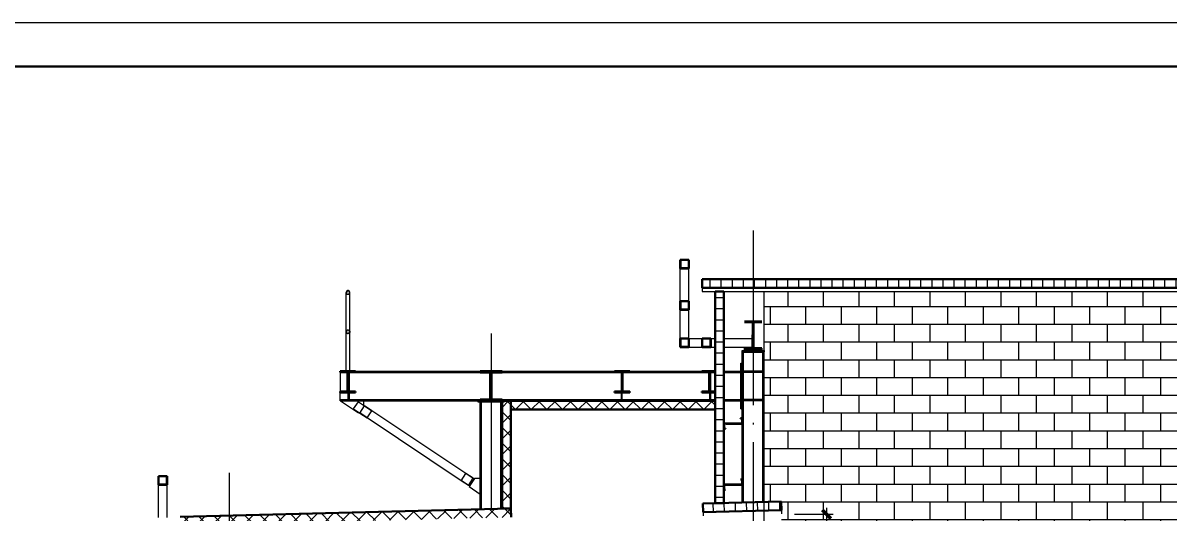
# Model space of a CAD drawing. Extents: x -965262 to 1142518, y -357520 to 71675.
# Drawn here: x 854056 to 867181, y -186296 to -180688 of the extents above; entities that cross this region are included whole.
import ezdxf

# ---------------------------------------------------------------- set-up
doc = ezdxf.new("R2010")
doc.units = 0
doc.header["$LTSCALE"] = 10
doc.linetypes.add('DOTE', pattern=[2.4200000000000004, 2, -0.2, 0.02, -0.2])
doc.layers.get('0').update_dxf_attribs({"linetype": 'CONTINUOUS', "lineweight": 30})
doc.layers.get('Defpoints').update_dxf_attribs({"linetype": 'CONTINUOUS'})
doc.layers.add('DOTE', color=7, linetype='DOTE', lineweight=9)
doc.styles.add('ГОСТ 2м', font='isocpeur.ttf', dxfattribs={"width": 0.8, "height": 250})
doc.dimstyles.new('ГОСТ 2м', dxfattribs={"dimtxt": 250, "dimasz": 100, "dimexe": 75, "dimexo": 150, "dimgap": 62.5, "dimtad": 1, "dimdec": 0, "dimtxsty": 'ГОСТ 2м', "dimblk": 'ARCHTICK', "dimcen": 150, "dimdle": 75, "dimclrd": 256, "dimclre": 256, "dimclrt": 256, "dimadec": 0, "dimazin": 0, "dimtfac": 1, "dimtdec": 0, "dimtmove": 0, "dimatfit": 3, "dimldrblk": 'OBLIQUE', "dimfxl": 1, "dimlwd": 15, "dimlwe": 15, "dimarcsym": 0})
pattern_1 = [(135, (804109.610140237, -176940.2286727696), (-89.80256121069154, -89.80256121069152), []), (225, (804109.610140237, -176940.2286727696), (89.80256121069152, -89.80256121069154), [])]

# ---------------------------------------------------------------- blocks, each defined once
blk = doc.blocks.new('102')
for p, q in [((305320.1867945641, 154567.6231033105), (305320.1867945641, 154667.6231033105)), ((305320.1867945641, 154667.6231033105), (305420.1867945641, 154667.6231033105)), ((305417.8867945643, 154665.3231033104), (305322.4867945642, 154665.3231033104)), ((305322.4867945642, 154665.3231033104), (305322.4867945642, 154569.9231033105)), ((305417.8867945643, 154569.9231033105), (305417.8867945643, 154665.3231033104)), ((305420.1867945641, 154567.6231033105), (305420.1867945641, 154667.6231033105)), ((305420.1867945641, 154567.6231033105), (305320.1867945641, 154567.6231033105)), ((305322.4867945642, 154569.9231033105), (305417.8867945643, 154569.9231033105)), ((305320.1867945641, 154094.6231033105), (305320.1867945641, 154194.6231033105)), ((305320.1867945641, 154194.6231033105), (305420.1867945641, 154194.6231033105)), ((305420.1867945641, 154094.6231033105), (305320.1867945641, 154094.6231033105)), ((305417.8867945643, 154192.3231033104), (305322.4867945642, 154192.3231033104)), ((305322.4867945642, 154192.3231033104), (305322.4867945642, 154096.9231033105)), ((305322.4867945642, 154096.9231033105), (305417.8867945643, 154096.9231033105)), ((305417.8867945643, 154096.9231033105), (305417.8867945643, 154192.3231033104)), ((305420.1867945641, 154094.6231033105), (305420.1867945641, 154194.6231033105)), ((306252.6883879518, 153959.8500351699), (306057.6883879518, 153959.8500351699)), ((306057.6883879518, 153953.8481667747), (306252.6883879518, 153953.8481667747)), ((306152.9383879518, 153953.8481667598), (306152.9383879518, 153653.7547469999)), ((306157.4383879518, 153953.8481667598), (306152.9383879518, 153953.8481667598)), ((306157.4383879518, 153653.7547469999), (306157.4383879518, 153953.8481667598)), ((305320.1867945641, 153667.6231033105), (305320.1867945641, 153767.6231033105)), ((305320.1867945641, 153767.6231033105), (305420.1867945641, 153767.6231033105)), ((305417.8867945643, 153765.3231033104), (305322.4867945642, 153765.3231033104)), ((305322.4867945642, 153765.3231033104), (305322.4867945642, 153669.9231033105)), ((305417.8867945643, 153669.9231033105), (305417.8867945643, 153765.3231033104)), ((305420.1867945641, 153767.6231033105), (305420.1867945641, 153667.6231033105)), ((305570.1867945641, 153667.6231033105), (305570.1867945641, 153767.6231033105)), ((305570.1867945641, 153767.6231033105), (305670.1867945641, 153767.6231033105)), ((305667.8867945643, 153765.3231033104), (305572.4867945642, 153765.3231033104)), ((305572.4867945642, 153765.3231033104), (305572.4867945642, 153669.9231033105)), ((305667.8867945643, 153669.9231033105), (305667.8867945643, 153765.3231033104)), ((305670.1867945641, 153767.6231033105), (305670.1867945641, 153667.6231033105)), ((305320.1867945641, 153667.6231033105), (305420.1867945641, 153667.6231033105)), ((305322.4867945642, 153669.9231033105), (305417.8867945643, 153669.9231033105)), ((305570.1867945641, 153667.6231033105), (305670.1867945641, 153667.6231033105)), ((305572.4867945642, 153669.9231033105), (305667.8867945643, 153669.9231033105)), ((306057.6883879518, 153653.7395564859), (306252.6883879518, 153653.7395564859)), ((306057.6883879518, 153645.737065712), (306252.6883879518, 153645.737065712)), ((306152.9383879518, 153653.7547469999), (306157.4383879518, 153653.7547469999)), ((301427.6883879518, 153381.6187667088), (301427.6883879518, 153392.6187667088)), ((301427.6883879518, 153392.6187667088), (301602.6883879518, 153392.6187667088)), ((301511.6883879518, 153381.6187667088), (301427.6883879518, 153381.6187667088)), ((301511.6883879518, 153159.6187667088), (301511.6883879518, 153381.6187667088)), ((301602.6883879518, 153381.6187667088), (301518.6883879518, 153381.6187667088)), ((301518.6883879518, 153381.6187667088), (301518.6883879518, 153159.6187667088)), ((301602.6883879518, 153392.6187667088), (301602.6883879518, 153381.6187667088)), ((303030.1883879518, 153378.6187667088), (303030.1883879518, 153392.6187667088)), ((303030.1883879518, 153392.6187667088), (303280.1883879518, 153392.6187667088)), ((303150.6883879518, 153378.6187667088), (303030.1883879518, 153378.6187667088)), ((303150.6883879518, 153066.6187667088), (303150.6883879518, 153378.6187667088)), ((303280.1883879518, 153378.6187667088), (303159.6883879518, 153378.6187667088)), ((303159.6883879518, 153378.6187667088), (303159.6883879518, 153066.6187667088)), ((303280.1883879518, 153392.6187667088), (303280.1883879518, 153378.6187667088)), ((304567.6883879518, 153381.6187667088), (304567.6883879518, 153392.6187667088)), ((304567.6883879518, 153392.6187667088), (304742.6883879518, 153392.6187667088)), ((304651.6883879518, 153381.6187667088), (304567.6883879518, 153381.6187667088)), ((304651.6883879518, 153159.6187667088), (304651.6883879518, 153381.6187667088)), ((304742.6883879518, 153381.6187667088), (304658.6883879518, 153381.6187667088)), ((304658.6883879518, 153381.6187667088), (304658.6883879518, 153159.6187667088)), ((304742.6883879518, 153392.6187667088), (304742.6883879518, 153381.6187667088)), ((305567.6883879518, 153381.6187667088), (305567.6883879518, 153392.6187667088)), ((305567.6883879518, 153392.6187667088), (305720.1883879522, 153392.6187667088)), ((305651.6883879518, 153381.6187667088), (305567.6883879518, 153381.6187667088)), ((305651.6883879518, 153159.6187667088), (305651.6883879518, 153381.6187667088)), ((305720.1883879522, 153381.6187667088), (305658.6883879518, 153381.6187667088)), ((305658.6883879518, 153381.6187667088), (305658.6883879518, 153159.6187667088)), ((301427.6883879518, 153148.6187667088), (301427.6883879518, 153159.6187667088)), ((301427.6883879518, 153159.6187667088), (301511.6883879518, 153159.6187667088)), ((301427.6883879518, 153148.6187667088), (301602.6883879518, 153148.6187667088)), ((301518.6883879518, 153159.6187667088), (301602.6883879518, 153159.6187667088)), ((301602.6883879518, 153159.6187667088), (301602.6883879518, 153148.6187667088)), ((303030.1883879518, 153052.6187667088), (303030.1883879518, 153066.6187667088)), ((303030.1883879518, 153066.6187667088), (303150.6883879518, 153066.6187667088)), ((303030.1883879518, 153052.6187667088), (303280.1883879518, 153052.6187667088)), ((303150.6873879519, 153067.6187667088), (303141.6873879519, 153067.6187667088)), ((303159.6883879518, 153066.6187667088), (303280.1883879518, 153066.6187667088)), ((303280.1883879518, 153066.6187667088), (303280.1883879518, 153052.6187667088)), ((304567.6883879518, 153148.6187667088), (304567.6883879518, 153159.6187667088)), ((304567.6883879518, 153159.6187667088), (304651.6883879518, 153159.6187667088)), ((304567.6883879518, 153148.6187667088), (304742.6883879518, 153148.6187667088)), ((304658.6883879518, 153159.6187667088), (304742.6883879518, 153159.6187667088)), ((304742.6883879518, 153159.6187667088), (304742.6883879518, 153148.6187667088)), ((305567.6883879518, 153148.6187667088), (305567.6883879518, 153159.6187667088)), ((305567.6883879518, 153159.6187667088), (305651.6883879518, 153159.6187667088)), ((305567.6883879518, 153148.6187667088), (305720.1883879522, 153148.6187667088)), ((305658.6883879518, 153159.6187667088), (305720.1883879522, 153159.6187667088)), ((305820.1883879518, 152734.2187667087), (305820.1883879518, 152794.2187667087)), ((305820.1883879518, 152794.2187667087), (306028.5883879517, 152794.2187667087)), ((306030.1883879518, 152792.6187667088), (305821.7883879519, 152792.6187667088)), ((305821.7883879519, 152792.6187667088), (305821.7883879519, 152735.8187667088)), ((306011.1883879518, 152851.0187667088), (306011.1883879518, 152852.6187667088)), ((306011.1883879518, 152852.6187667088), (306030.1883879518, 152852.6187667088)), ((306028.5883879517, 152851.0187667088), (306011.1883879518, 152851.0187667088)), ((306028.5883879517, 152794.2187667087), (306028.5883879517, 152851.0187667088)), ((306030.1883879518, 152852.6187667088), (306030.1883879518, 152792.6187667088)), ((305820.1883879518, 152734.2187667087), (305839.1883879518, 152734.2187667087)), ((305821.7883879519, 152735.8187667088), (305839.1883879518, 152735.8187667088)), ((305839.1883879518, 152735.8187667088), (305839.1883879518, 152734.2187667087)), ((299345.1883879518, 152092.6187667088), (299345.1883879518, 152192.6187667088)), ((299345.1883879518, 152192.6187667088), (299445.1883879518, 152192.6187667088)), ((299442.8883879518, 152190.3187667088), (299347.4883879519, 152190.3187667088)), ((299347.4883879519, 152190.3187667088), (299347.4883879519, 152094.9187667088)), ((299442.8883879518, 152094.9187667088), (299442.8883879518, 152190.3187667088)), ((299445.1883879518, 152192.6187667088), (299445.1883879518, 152092.6187667088)), ((306011.1883879518, 152151.0187667088), (306011.1883879518, 152152.6187667088)), ((306011.1883879518, 152152.6187667088), (306030.1883879518, 152152.6187667088)), ((306028.5883879517, 152151.0187667088), (306011.1883879518, 152151.0187667088)), ((306028.5883879517, 152094.2187667087), (306028.5883879517, 152151.0187667088)), ((306030.1883879518, 152152.6187667088), (306030.1883879518, 152092.6187667088)), ((299445.1883879518, 152092.6187667088), (299345.1883879518, 152092.6187667088)), ((299347.4883879519, 152094.9187667088), (299442.8883879518, 152094.9187667088)), ((305820.1883879518, 152034.2187667087), (305820.1883879518, 152094.2187667087)), ((305820.1883879518, 152094.2187667087), (306028.5883879517, 152094.2187667087)), ((305820.1883879518, 152034.2187667087), (305839.1883879518, 152034.2187667087)), ((306030.1883879518, 152092.6187667088), (305821.7883879519, 152092.6187667088)), ((305821.7883879519, 152092.6187667088), (305821.7883879519, 152035.8187667088)), ((305821.7883879519, 152035.8187667088), (305839.1883879518, 152035.8187667088)), ((305839.1883879518, 152035.8187667088), (305839.1883879518, 152034.2187667087))]:
    blk.add_line(p, q)
at = {"lineweight": 15}
for p, q in [((305320.1874504518, 154194.623097989), (305320.1874504518, 154567.6180772145)), ((305420.1874504518, 154194.623097989), (305420.1874504518, 154567.618066667)), ((301493.8383879517, 153392.6187667088), (301493.8383879517, 154292.6187667088)), ((301536.5383879519, 153842.6266631603), (301536.5383879519, 154292.6187667088)), ((305320.1874504518, 153767.6231033105), (305320.1874504518, 154094.6231033105)), ((305420.1874504518, 153767.6231033105), (305420.1874504518, 154094.618066667)), ((301493.8383879517, 153842.6187667088), (301494.162742425, 153846.326155302)), ((301494.162742425, 153838.9113781156), (301493.8383879517, 153842.6187667088)), ((301494.162742425, 153846.326155302), (301495.125950498, 153849.9208967688)), ((301495.125950498, 153835.3166366487), (301494.162742425, 153838.9113781156)), ((301495.125950498, 153849.9208967688), (301496.6987455811, 153853.2937667088)), ((301496.6987455811, 153831.9437667088), (301495.125950498, 153835.3166366487)), ((301496.6987455811, 153853.2937667088), (301498.8333390912, 153856.3422821756)), ((301498.8333390912, 153828.895251242), (301496.6987455811, 153831.9437667088)), ((301498.8333390912, 153856.3422821756), (301501.464872485, 153858.9738155694)), ((301501.464872485, 153826.2637178482), (301498.8333390912, 153828.895251242)), ((301501.464872485, 153858.9738155694), (301504.5133879518, 153861.1084090795)), ((301504.5133879518, 153824.129124338), (301501.464872485, 153826.2637178482)), ((301504.5133879518, 153861.1084090795), (301507.8862578918, 153862.6812041625)), ((301507.8862578918, 153822.556329255), (301504.5133879518, 153824.129124338)), ((301507.8862578918, 153862.6812041625), (301511.4809993587, 153863.6444122356)), ((301511.4809993587, 153863.6444122356), (301515.1883879518, 153863.9687667087)), ((301515.1883879518, 153863.9687667087), (301518.8957765449, 153863.6444122356)), ((301518.8957765449, 153863.6444122356), (301522.4905180119, 153862.6812041625)), ((301522.4905180119, 153862.6812041625), (301525.8633879519, 153861.1084090795)), ((301525.8633879519, 153824.129124338), (301522.4905180119, 153822.556329255)), ((301525.8633879519, 153861.1084090795), (301528.9119034186, 153858.9738155694)), ((301528.9119034186, 153826.2637178482), (301525.8633879519, 153824.129124338)), ((301528.9119034186, 153858.9738155694), (301531.5434368125, 153856.3422821756)), ((301531.5434368125, 153828.895251242), (301528.9119034186, 153826.2637178482)), ((301531.5434368125, 153856.3422821756), (301533.6780303225, 153853.2937667088)), ((301533.6780303225, 153831.9437667088), (301531.5434368125, 153828.895251242)), ((301533.6780303225, 153853.2937667088), (301535.2508254056, 153849.9208967688)), ((301535.2508254056, 153835.3166366487), (301533.6780303225, 153831.9437667088)), ((301535.2508254056, 153849.9208967688), (301536.2140334786, 153846.326155302)), ((301536.2140334786, 153838.9113781156), (301535.2508254056, 153835.3166366487)), ((301536.2140334786, 153846.326155302), (301536.5376985702, 153842.6187667088)), ((301536.5376985702, 153842.6187667088), (301536.2140334786, 153838.9113781156)), ((301536.5383879519, 153392.6187667088), (301536.5383879519, 153842.6108702573)), ((301511.4809993587, 153821.5931211819), (301507.8862578918, 153822.556329255)), ((301515.1883879518, 153821.2687667088), (301511.4809993587, 153821.5931211819)), ((301518.8957765449, 153821.5931211819), (301515.1883879518, 153821.2687667088)), ((301522.4905180119, 153822.556329255), (301518.8957765449, 153821.5931211819)), ((305420.1867857592, 153767.6187667088), (305570.1867945641, 153767.6187667088)), ((305670.1867857592, 153767.6187667088), (305720.1883879522, 153767.6187667088)), ((305820.1883879517, 153767.6187667088), (306140.9383879518, 153767.6187667088)), ((306152.9383879518, 153807.6187668379), (306140.9383879518, 153807.6187668379)), ((306140.9383879518, 153807.6187668379), (306140.9383879518, 153653.7395564859)), ((305420.1867857592, 153667.6187667088), (305570.1867945641, 153667.6187667088)), ((305670.1867857592, 153667.6187667088), (305720.1883879522, 153667.6187667088)), ((305820.1883879517, 153667.6187667088), (306140.9383879518, 153667.6187667088)), ((306030.1883879518, 153614.9945609185), (306030.1883879518, 153629.9898913846)), ((306030.1883879518, 153629.9898913846), (306280.1883879518, 153629.9898913846)), ((306030.1883879518, 153614.3717817332), (306030.1883879518, 153614.9945609185)), ((306280.1883879518, 153614.9945609185), (306030.1883879518, 153614.9945609185)), ((306030.1883879518, 153614.3717817332), (306044.1883879518, 153614.3717817332)), ((306030.1883879518, 152852.6187667088), (306030.1883879518, 153614.3717817332)), ((306044.1883879519, 151889.117191124), (306044.1883879518, 153614.3717817332)), ((306044.1883879518, 153611.3643581715), (306266.1883879518, 153611.3643581715)), ((306057.6883879518, 153636.9876892408), (306057.6883879518, 153653.7395564859)), ((306057.6883879518, 153636.9876892408), (306252.6883879518, 153636.9876892408)), ((306057.6883879518, 153629.9898913846), (306057.6883879518, 153636.9876808848)), ((306252.6883879518, 153629.9898913846), (306057.6883879518, 153629.9898913846)), ((306252.6883879518, 153653.7395564859), (306252.6883879518, 153636.9876892408)), ((306252.6883879518, 153629.9898913846), (306252.6883879518, 153636.9876808848)), ((306266.1883879518, 153614.3717817332), (306280.1883879518, 153614.3717817332)), ((306266.1883879518, 151894.7024921236), (306266.1883879518, 153614.3717817332)), ((306280.1883879518, 153629.9898913846), (306280.1883879518, 153614.9945609185)), ((306280.1883879518, 153614.3717817332), (306280.1883879518, 153614.9945609185)), ((306280.1883879517, 151895.0547183128), (306280.1883879518, 153614.3717817332)), ((306015.1883879518, 152962.6187667088), (306015.1883879518, 153482.6187667088)), ((306015.1883879518, 153482.6187667088), (306030.1883879518, 153482.6187667088)), ((306030.1883879518, 152962.6187667088), (306030.1883879518, 153482.6187667088)), ((301427.6883879518, 153381.6187667088), (301427.6883879518, 153159.6187667088)), ((301427.6883879518, 153378.6187667088), (301511.6883879518, 153378.6187667088)), ((301518.6883879518, 153378.6187667088), (303030.1883879518, 153378.6187667088)), ((301518.6893879517, 153340.6187667088), (301527.6893879517, 153340.6187667088)), ((301527.6893879517, 153378.6187667088), (301527.6893879517, 153159.6187667088)), ((301602.6883879518, 153392.6187667088), (303030.1883879518, 153392.6187667088)), ((303141.6873879519, 153067.6187667088), (303141.6873879519, 153378.6187667088)), ((303141.6873879519, 153322.6187667088), (303150.6873879519, 153322.6187667088)), ((303280.1883879518, 153392.6187667088), (304567.6883879518, 153392.6187667088)), ((303280.1883879518, 153378.6187667088), (304651.6883879518, 153378.6187667088)), ((304642.6873879519, 153378.6187667088), (304642.6873879519, 153159.6187667088)), ((304642.6873879519, 153340.6187667088), (304651.6873879519, 153340.6187667088)), ((304658.6883879518, 153378.6187667088), (305651.6883879518, 153378.6187667088)), ((304742.6883879518, 153392.6187667088), (305567.6883879518, 153392.6187667088)), ((305658.6883879518, 153378.6187667088), (305720.1883879522, 153378.6187667088)), ((305658.6893879517, 153340.6187667088), (305667.6893879517, 153340.6187667088)), ((305667.6893879517, 153378.6187667088), (305667.6893879517, 153159.6187667088)), ((305820.1883879517, 153392.6187667088), (306015.1883879518, 153392.6187667088)), ((305820.1883879517, 153378.6187667088), (306015.1883879518, 153378.6187667088)), ((306015.1883879518, 153378.6187667088), (306015.1883879518, 153392.6187667088)), ((306044.6883879518, 153378.6187667088), (306044.6883879518, 153392.6187667088)), ((306265.6883879518, 153392.6187667088), (306044.6883879518, 153392.6187667088)), ((306265.6883879518, 153378.6187667088), (306044.6883879518, 153378.6187667088)), ((306265.6883879518, 153378.6187667088), (306265.6883879518, 153392.6187667088)), ((301518.6893879517, 153200.6187667088), (301527.6893879517, 153200.6187667088)), ((304642.6873879519, 153200.6187667088), (304651.6873879519, 153200.6187667088)), ((305658.6893879517, 153200.6187667088), (305667.6893879517, 153200.6187667088)), ((301427.6883879518, 153052.6187667088), (301427.6883879518, 153148.6187667088)), ((301427.6883879518, 153066.6187667088), (303030.1883879518, 153066.6187667088)), ((301427.6883879518, 153052.6187667088), (303030.1883879518, 153052.6187667088)), ((301431.0356965647, 153052.6187667088), (301635.3271852122, 152916.4244765476)), ((301518.6893879517, 153067.6187667088), (301518.6893879517, 153148.6187667088)), ((301527.6893879517, 153067.6187667088), (301518.6893879517, 153067.6187667088)), ((301527.6893879517, 153148.6187667088), (301527.6893879517, 153067.6187667088)), ((301579.8571609824, 152959.4137330666), (301635.3271736819, 153042.6187671158)), ((301635.3271736819, 153042.6187671158), (301706.0514534849, 152995.4692557473)), ((301696.344198762, 153007.9500083164), (301696.344198762, 153052.6187667088)), ((303005.1883879518, 153052.6187667088), (303030.1883879518, 153052.6187667088)), ((303005.1883879518, 153037.6187667088), (303005.1883879518, 153052.6187667088)), ((303305.1883879518, 153037.6187667088), (303005.1883879518, 153037.6187667088)), ((303030.1883879518, 153037.6187667088), (303044.1883879518, 153037.6187667088)), ((303030.1883879517, 151813.2879243989), (303030.1883879518, 153037.6187667088)), ((303044.1883879517, 151813.6401505881), (303044.1883879518, 153037.6187667088)), ((303141.6873879519, 153122.6187667088), (303150.6873879519, 153122.6187667088)), ((303266.1883879518, 153037.6187667088), (303280.1883879518, 153037.6187667088)), ((303266.1883879518, 151819.2254515877), (303266.1883879518, 153037.6187667088)), ((303280.1883879518, 153066.6187667088), (305720.1883879522, 153066.6187667088)), ((303280.1883879518, 153052.6187667088), (303305.1883879518, 153052.6187667088)), ((303280.1883879518, 153052.6187667088), (305720.1883879522, 153052.6187667088)), ((303280.1883879517, 151819.5776777769), (303280.1883879518, 153037.6187667088)), ((303305.1883879518, 153037.6187667088), (303305.1883879518, 153052.6187667088)), ((304642.6873879519, 153148.6187667088), (304642.6873879519, 153067.6187667088)), ((304651.6873879519, 153067.6187667088), (304642.6873879519, 153067.6187667088)), ((304651.6873879519, 153148.6187667088), (304651.6873879519, 153067.6187667088)), ((305658.6893879517, 153067.6187667088), (305658.6893879517, 153148.6187667088)), ((305667.6893879517, 153067.6187667088), (305658.6893879517, 153067.6187667088)), ((305667.6893879517, 153148.6187667088), (305667.6893879517, 153067.6187667088)), ((305820.1883879517, 153066.6187667088), (306015.1883879518, 153066.6187667088)), ((305820.1883879517, 153052.6187667088), (306015.1883879518, 153052.6187667088)), ((306015.1883879518, 153052.6187667088), (306015.1883879518, 153066.6187667088)), ((306044.6883879518, 153052.6187667088), (306044.6883879518, 153066.6187667088)), ((306265.6883879518, 153066.6187667088), (306044.6883879518, 153066.6187667088)), ((306265.6883879518, 153052.6187667088), (306044.6883879518, 153052.6187667088)), ((306265.6883879518, 153052.6187667088), (306265.6883879518, 153066.6187667088)), ((301579.8571609824, 152959.4137330666), (301650.5814407854, 152912.2642216981)), ((301635.3271852122, 152916.4244765476), (301638.1006837564, 152920.5847248841)), ((301650.5814407854, 152912.2642216981), (301706.0514534849, 152995.4692557473)), ((301650.613811892, 152912.2426295987), (301706.0838219263, 152995.4476654247)), ((301651.8895774912, 152914.1563864661), (301650.6137672067, 152912.2426706778)), ((301733.7955641756, 152856.7881493472), (301650.6137672067, 152912.2426706778)), ((301650.613811892, 152912.2426295987), (301733.7955688888, 152856.7881395732)), ((301735.0713744601, 152858.7018651355), (301651.8895774912, 152914.1563864661)), ((301693.5706985772, 153003.789757519), (301696.344198762, 153007.9500083164)), ((301706.0837844079, 152995.4477017261), (301704.8079741234, 152993.5339859378)), ((301787.9897710923, 152938.0794646071), (301704.8079741234, 152993.5339859378)), ((301706.0838219263, 152995.4476654247), (301789.265578923, 152939.9931753991)), ((301789.2655813766, 152939.9931803954), (301706.0837844079, 152995.4477017261)), ((301733.7864646162, 152856.794203609), (301789.2564773157, 152939.9992376582)), ((301733.7955688888, 152856.7881395732), (301789.265578923, 152939.9931753991)), ((301789.2655813766, 152939.9931803954), (301787.9897710923, 152938.0794646071)), ((302866.2590821285, 152221.9975442629), (301789.2564773157, 152939.9992376582)), ((306015.1883879518, 152962.6187667088), (306030.1883879518, 152962.6187667088)), ((302810.789069429, 152138.7925102137), (301733.7864646162, 152856.794203609)), ((301735.0713744601, 152858.7018651355), (301733.7955641756, 152856.7881493472)), ((305845.1883879518, 152792.6187667088), (305845.1883879518, 152786.6187667088)), ((305845.1883879518, 152786.6187667088), (306030.1883879518, 152786.6187667088)), ((306030.1883879518, 152152.6187667088), (306030.1883879518, 152792.6187667088)), ((302810.7891265047, 152138.792590048), (302866.2591407415, 152221.9976230722)), ((302810.789069429, 152138.7925102137), (302866.2590821285, 152221.9975442629)), ((302812.0649322765, 152140.7063011638), (302810.7891219922, 152138.7925853755)), ((302893.9618184159, 152083.3441360925), (302810.7891265047, 152138.792590048)), ((302893.9941571881, 152083.3225728938), (302810.7891219922, 152138.7925853755)), ((302895.2699674726, 152085.2362886821), (302812.0649322765, 152140.7063011638)), ((302866.2591391932, 152221.9976164238), (302864.9833289087, 152220.0839006355)), ((302948.1883641048, 152164.6138881537), (302864.9833289087, 152220.0839006355)), ((302949.4318326528, 152166.5491691168), (302866.2591407415, 152221.9976230722)), ((302949.4641743891, 152166.527603942), (302866.2591391932, 152221.9976164238)), ((302893.9618184159, 152083.3441360925), (302949.4318326528, 152166.5491691168)), ((302893.9941594277, 152083.3225713763), (302949.464172127, 152166.5276054255)), ((302964.7183638429, 152162.3673973011), (302903.7013502931, 152070.8418617176)), ((302949.4641743891, 152166.527603942), (302948.1883641048, 152164.6138881537)), ((302949.464172127, 152166.5276054255), (302961.9448634617, 152158.2071460357)), ((303030.1883879518, 152162.3673973011), (302964.7183638429, 152162.3673973011)), ((299345.1883879518, 151719.6187579036), (299345.1883879518, 152092.6187667088)), ((299445.1883879518, 151719.6187613873), (299445.1883879518, 152092.6137300653)), ((302895.2699674726, 152085.2362886821), (302893.9941571881, 152083.3225728938)), ((302906.4748502416, 152075.0021123337), (302893.9941594277, 152083.3225713763)), ((302903.7013502931, 152070.8418617176), (303030.1883879518, 151986.5171775745)), ((305845.1883879518, 152092.6187667088), (305845.1883879518, 152086.6187667088)), ((305845.1883879518, 152086.6187667088), (306030.1883879518, 152086.6187667088)), ((306030.1883879518, 151888.7649649348), (306030.1883879518, 152092.6187667088))]:
    blk.add_line(p, q, dxfattribs=at)
for centre, radius, start, end in [((301515.1883879518, 154292.6187667088), 21.35000000000096, 10.00000000218939, 190.0000000021894), ((301515.1883879518, 154292.6187667088), 21.34999999999997, 190.0000000021894, 10.00000000218939), ((301515.1883879518, 154292.6187667088), 18.54999999999982, 169.9999999978106, 349.9999999978106), ((301515.1883879518, 154292.6187667088), 18.55000000000024, 349.9999999978106, 169.9999999978106), ((301515.1883879518, 153842.6187667088), 18.49960561654171, 0, 180), ((301515.1883879518, 153842.6187667088), 18.49960561654029, 180, 0)]:
    blk.add_arc(centre, radius, start, end, dxfattribs=at)
blk = doc.blocks.new('_ArchTick')
at = {"color": 0, "linetype": 'ByBlock', "lineweight": 0, "const_width": 0.4}
blk.add_lwpolyline([(-0.5, -0.5), (0.5, 0.5)], dxfattribs=at)
blk = doc.blocks.new('*D628')
at = {"lineweight": 15, "transparency": 16777216}
for p, q in [((863258.3608275524, -186234.5067246554), (863258.3608275524, -190896.8983749517)), ((862893.252477587, -186309.5067246554), (863333.3608275524, -186309.5067246554)), ((862893.2524775879, -190821.8983749517), (863333.3608275524, -190821.8983749517))]:
    blk.add_line(p, q, dxfattribs=at)
at = {"layer": 'Defpoints', "color": 0, "lineweight": 15, "transparency": 16777216}
for p in [(862743.252477587, -186309.5067246554), (862743.2524775879, -190821.8983749517), (863258.3608275524, -190821.8983749517)]:
    blk.add_point(p, dxfattribs=at)
at = {"lineweight": 15, "transparency": 16777216, "xscale": 100, "yscale": 100, "zscale": 100}
for p, rotation in [((863258.3608275524, -186309.5067246554), 90), ((863258.3608275524, -190821.8983749517), 270)]:
    blk.add_blockref('_ArchTick', p, dxfattribs=dict(at, rotation=rotation))
at = {"lineweight": 15, "transparency": 16777216, "insert": (863070.8608275524, -188565.7025498034), "char_height": 250, "attachment_point": 5, "rotation": 90, "style": 'ГОСТ 2м'}
blk.add_mtext('4510', dxfattribs=at)
blk = doc.blocks.new('_Oblique')
at = {"color": 0, "linetype": 'ByBlock', "lineweight": -2}
blk.add_line((-0.5, -0.5), (0.5, 0.5), dxfattribs=at)

msp = doc.modelspace()

# ---------------------------------------------------------------- hatches: boundary and pattern name
at = {"lineweight": 15}
h = msp.add_hatch(dxfattribs=at)
h.set_pattern_fill('LINE', color=6, scale=40, angle=90, style=0)
h.set_pattern_definition([(90, (876277.7066760135, -183662.0602568093), (-127, 7.776507174585693e-15), [])])
h.paths.add_polyline_path([(878122.2790572771, -183620.4733749516), (874893.2524775865, -183620.4733749516), (874893.2524775865, -183720.4733749516), (878122.2790572771, -183720.4733749516)], flags=16)
h.paths.add_polyline_path([(861833.2524775874, -183720.4733749516), (878122.2790572774, -183720.4733749516), (878122.2790572774, -183620.4733749516), (861833.2524775874, -183620.4733749516)])
h = msp.add_hatch(dxfattribs=at)
h.set_pattern_fill('LINE', color=6, scale=40, style=0)
h.set_pattern_definition([(0, (2194105.714102949, -226628.2848894402), (0, 127), [])])
h.paths.add_polyline_path([(862083.252477587, -186181.035569563), (861983.2524775874, -186181.035569563), (861983.2524775874, -183760.4733749516), (862083.252477587, -183760.4733749516)])
h = msp.add_hatch(dxfattribs=at)
h.set_pattern_fill('AR-B816', color=4, style=0)
h.set_pattern_definition([(0, (2194388.568320121, -227619.7762318348), (0, 203.2), []), (90, (2194388.568320121, -227619.7762318348), (-203.2, 203.2), [203.2, -203.2])])
h.paths.add_polyline_path([(862743.2524775879, -190671.8983749517), (874743.2524775865, -190671.8983749517), (874743.2524775865, -183781.8983749517), (862743.2524775879, -183781.8983749517)])
h.paths.add_polyline_path([(862543.252477587, -186169.4624233476), (862743.2524775879, -186164.5192092468), (862743.2524775879, -183781.8983749517), (862543.252477587, -183781.8983749517)])
h.paths.add_polyline_path([(862939.4392787477, -188818.8140823544), (863222.777288438, -188818.8140823544), (863222.777288438, -188312.4937306138), (862939.4392787477, -188312.4937306138)], flags=0)
h.paths.add_polyline_path([(873661.0004982215, -187505.8467223799), (873951.8970960502, -187505.8467223799), (873951.8970960502, -186939.2980005034), (873661.0004982215, -186939.2980005034)], flags=0)
h.paths.add_polyline_path([(874743.2524775865, -183781.8983749517), (862543.2524775879, -183781.8983749517), (862543.2524775879, -183761.8983749517), (874743.2524775865, -183761.8983749517)])
h.paths.add_polyline_path([(874078.0017066638, -187539.3983749519), (874078.0017066638, -186894.3983749519), (873478.0017066638, -186894.3983749519), (873478.0017066638, -187539.3983749519)], flags=24)
h.paths.add_polyline_path([(863358.3608275524, -188898.2025498037), (863358.3608275524, -188233.2025498037), (862758.3608275524, -188233.2025498037), (862758.3608275524, -188898.2025498037)], flags=24)
h = msp.add_hatch(dxfattribs=at)
h.set_pattern_fill('ANSI37', color=30, scale=40, angle=90, style=0)
h.set_pattern_definition(pattern_1)
h.paths.add_polyline_path([(859643.252477587, -186242.4235625323), (859543.2524775872, -186242.4235625323), (859543.2524775872, -185011.8983749517), (859643.252477587, -185011.8983749517)])
h = msp.add_hatch(dxfattribs=at)
h.set_pattern_fill('ANSI37', color=30, scale=40, angle=90, style=0)
h.set_pattern_definition(pattern_1)
h.paths.add_polyline_path([(859643.252477587, -185111.8983749517), (861983.2524775874, -185111.8983749517), (861983.2524775874, -185011.8983749517), (859643.252477587, -185011.8983749517)])
h = msp.add_hatch(dxfattribs=at)
h.set_pattern_fill('LINE', color=6, scale=40, angle=91.441201, style=0)
h.set_pattern_definition([(91.4412009999998, (2194105.714102949, -226628.2848894402), (-126.9598251123017, -3.194183378231547), [])])
h.paths.add_polyline_path([(861844.0856791097, -186287.084414069), (862742.2464353964, -186264.4875754657), (862739.7313299198, -186164.5192092468), (861841.5705736366, -186187.1160478502)])
h = msp.add_hatch(dxfattribs=at)
h.set_pattern_fill('ANSI37', color=30, scale=40, angle=90, style=0)
h.set_pattern_definition(pattern_1)
h.paths.add_polyline_path([(855860.7675830631, -186437.6187948938), (859645.7675830636, -186342.391928751), (859643.252477587, -186242.4235625323), (855858.2524775865, -186337.6504286752)])

# ---------------------------------------------------------------- linework, layer by layer
at = {"color": 6}
for p, q in [((861833.2524775874, -183620.4733749516, 8350.535095824747), (874893.2524775867, -183620.4733749516, 6899.24516605563)), ((861833.2524775874, -183720.4733749516, 8350.535095824747), (861833.2524775874, -183620.4733749516, 8350.535095824747)), ((861833.2524775874, -183720.4733749516, 8350.535095824747), (874893.2524775865, -183720.4733749516, 6899.24516605563)), ((861983.252477587, -186181.035569563, 8350.535095824747), (861983.2524775874, -183760.4733749516, 8350.535095824747)), ((861983.2524775874, -183760.4733749516, 8350.535095824747), (862083.252477587, -183760.4733749516, 8350.535095824747)), ((862083.252477587, -186181.035569563, 8350.535095824747), (862083.2524775874, -183760.4733749516, 8350.535095824747)), ((861841.5705736366, -186187.1160478501, 6899.24516605563), (862739.7313299198, -186164.5192092468, 6899.24516605563)), ((861844.0856791097, -186287.084414069, 6899.24516605563), (861841.5705736366, -186187.1160478502, -77916.76062704774)), ((862083.252477587, -186181.035569563, 8350.535095824747), (861983.252477587, -186181.035569563, 8350.535095824747)), ((862742.2464353964, -186264.4875754658, 6899.24516605563), (862739.73132992, -186164.5192092468, 6899.245166055633)), ((861844.0856791097, -186287.084414069, 6899.24516605563), (862742.2464353964, -186264.4875754657, 6899.24516605563))]:
    msp.add_line(p, q, dxfattribs=at)
at = {"color": 6, "lineweight": 15}
for p, q in [((861833.2524775874, -183720.4733749516, 8350.535095824747), (861833.2524775874, -183760.4733749516, 8350.535095824747)), ((861833.2524775874, -183760.4733749516, 8350.535095824747), (874893.2524775865, -183760.4733749516, 6899.245166055616)), ((861844.0856791097, -186287.084414069, 6899.24516605563), (861845.0917212989, -186327.0717605567, 6899.24516605563)), ((862742.2464353964, -186264.4875754658, 6899.24516605563), (862743.252477587, -186304.4749219533, 6899.24516605563))]:
    msp.add_line(p, q, dxfattribs=at)
at = {"lineweight": 15}
for p, q in [((862543.2524775879, -183761.8983749517, 8350.535095824747), (874743.2524775865, -183761.8983749517, 8350.535095824747)), ((862543.2524775879, -183761.8983749517, 8350.535095824747), (874743.2524775865, -183761.8983749517, 8350.535095824747)), ((862293.2524775872, -186175.7521767255, 8350.535095824747), (862293.2524775872, -185606.9669501346, 8350.535095824747)), ((862543.252477587, -186169.4624233475, 8350.535095824747), (862543.2524775872, -185606.9669501346, 8350.535095824747))]:
    msp.add_line(p, q, dxfattribs=at)
at = {"color": 4, "lineweight": 15}
msp.add_line((862543.2524775879, -190671.8983749517, 8350.535095824747), (862543.2524775879, -183761.8983749516, 8350.535095824747), dxfattribs=at)
at = {"color": 30, "lineweight": 15}
for p, q in [((859543.2524775872, -185011.8983749517, 8350.535095824747), (859543.2524775872, -186242.4235625323, 8350.535095824747)), ((862739.7313299198, -186164.5192092468, 6899.24516605563), (862743.2524775879, -186164.5192092468, 8350.535095824747))]:
    msp.add_line(p, q, dxfattribs=at)
at = {"color": 30}
for p, q in [((859543.2524775872, -185011.8983749517, 8350.535095824747), (859643.2524775874, -185011.8983749517, 8350.535095824747)), ((859543.2524775872, -185011.8983749517, 8350.535095824747), (859543.2524775872, -186242.4235625323, 8350.535095824747)), ((859643.2524775874, -185011.8983749517, 8350.535095824747), (859643.252477587, -186242.4235625323, 8350.535095824747)), ((859643.2524775874, -185011.8983749517, 8350.535095824747), (861983.2524775874, -185011.8983749521, 8350.535095824747)), ((859643.2524775874, -185111.8983749517, 8350.535095824747), (861983.2524775874, -185111.8983749521, 8350.535095824747)), ((855858.2524775867, -186337.6504286752, 6899.24516605563), (859643.252477587, -186242.4235625323, 6899.24516605563)), ((859643.252477587, -186242.4235625323, 8350.535095824747), (859543.252477587, -186242.4235625323, 8350.535095824747)), ((859643.252477587, -186242.4235625323, 8350.535095824747), (859645.7675830636, -186342.391928751, 6899.24516605563))]:
    msp.add_line(p, q, dxfattribs=at)
for p, q in [((862291.6524775871, -185970.2983749516, 8350.535095824747), (862083.2524775872, -185970.2983749516, 8350.535095824747)), ((862083.2524775872, -185970.2983749516, 8350.535095824747), (862083.2524775872, -186030.2983749516, 8350.535095824747)), ((862084.8524775873, -186028.6983749516, 8350.535095824747), (862084.8524775873, -185971.8983749517, 8350.535095824747)), ((862084.8524775873, -185971.8983749517, 8350.535095824747), (862293.2524775872, -185971.8983749517, 8350.535095824747)), ((862274.2524775872, -185911.8983749517, 8350.535095824747), (862274.2524775872, -185913.4983749515, 8350.535095824747)), ((862293.2524775872, -185911.8983749517, 8350.535095824747), (862274.2524775872, -185911.8983749517, 8350.535095824747)), ((862274.2524775872, -185913.4983749515, 8350.535095824747), (862291.6524775871, -185913.4983749515, 8350.535095824747)), ((862291.6524775871, -185913.4983749515, 8350.535095824747), (862291.6524775871, -185970.2983749516, 8350.535095824747)), ((862293.2524775872, -185971.8983749517, 8350.535095824747), (862293.2524775872, -185911.8983749517, 8350.535095824747)), ((862083.2524775872, -186030.2983749516, 8350.535095824747), (862102.2524775872, -186030.2983749516, 8350.535095824747)), ((862102.2524775872, -186028.6983749516, 8350.535095824747), (862084.8524775873, -186028.6983749516, 8350.535095824747)), ((862102.2524775872, -186030.2983749516, 8350.535095824747), (862102.2524775872, -186028.6983749516, 8350.535095824747))]:
    msp.add_line(p, q)
at = {"lineweight": 15, "elevation": 9801.825025596198}
msp.add_lwpolyline([(796267.6172293269, -240087.8078280481), (880367.6172293269, -240087.8078280481), (880367.6172293269, -180687.8078280481), (796267.6172293269, -180687.8078280481)], close=True, dxfattribs=at)
msp.add_lwpolyline([(796267.6172293269, -240087.8078280481), (880367.6172293269, -240087.8078280481), (880367.6172293269, -180687.8078280481), (796267.6172293269, -180687.8078280481)], close=True, dxfattribs=at)
at = {"elevation": 9801.825025596198}
msp.add_lwpolyline([(798267.6172293269, -239587.8078280481), (879867.6172293269, -239587.8078280481), (879867.6172293269, -181187.8078280481), (798267.6172293269, -181187.8078280481)], close=True, dxfattribs=at)
msp.add_lwpolyline([(798267.6172293269, -239587.8078280481), (879867.6172293269, -239587.8078280481), (879867.6172293269, -181187.8078280481), (798267.6172293269, -181187.8078280481)], close=True, dxfattribs=at)
at = {"color": 6, "lineweight": 15}
for points, elevation in [([(862083.252477587, -186181.035569563), (861983.2524775874, -186181.035569563), (861983.2524775874, -183760.4733749516), (862083.252477587, -183760.4733749516)], 8350.535095824747), ([(861844.0856791097, -186287.084414069), (862742.2464353964, -186264.4875754657), (862739.7313299198, -186164.5192092468), (861841.5705736366, -186187.1160478502)], 6899.245166055625)]:
    msp.add_lwpolyline(points, close=True, dxfattribs=dict(at, elevation=elevation))
at = {"layer": 'DOTE', "lineweight": 5, "ltscale": 100, "extrusion": (0, -1, 0)}
for p, q in [((862418.2524775867, -183062.8964473571, 6899.24516605563), (862418.2524775867, -193443.8917609691, 6899.24516605563)), ((859418.2524775865, -184242.4375335418, 6899.24516605563), (859418.2524775867, -193443.8917609691, 6899.24516605563)), ((856418.2524775865, -185836.1782366827, 6899.24516605563), (856418.2524775867, -193443.8917609691, 6899.24516605563))]:
    msp.add_line(p, q, dxfattribs=at)

# ---------------------------------------------------------------- block references
msp.add_blockref('102', (556263.0640896354, -338064.5171416604, 8350.535095824747))

# ---------------------------------------------------------------- dimensions: what is measured, and where the dimension line sits
at = {"lineweight": 15}
dim = msp.add_linear_dim(base=(863258.3608275524, -190821.8983749517, 8350.535095824747), p1=(862743.252477587, -186309.5067246554, 8350.535095824747), p2=(862743.2524775879, -190821.8983749517, 8350.535095824747), angle=90, text='4510', dimstyle='ГОСТ 2м', dxfattribs=at)
dim.commit()
dim.dimension.update_dxf_attribs({"geometry": '*D628', "text_midpoint": (863070.8608275524, -188565.7025498034, 8350.535095824747)})

doc.saveas('drawing.dxf')
